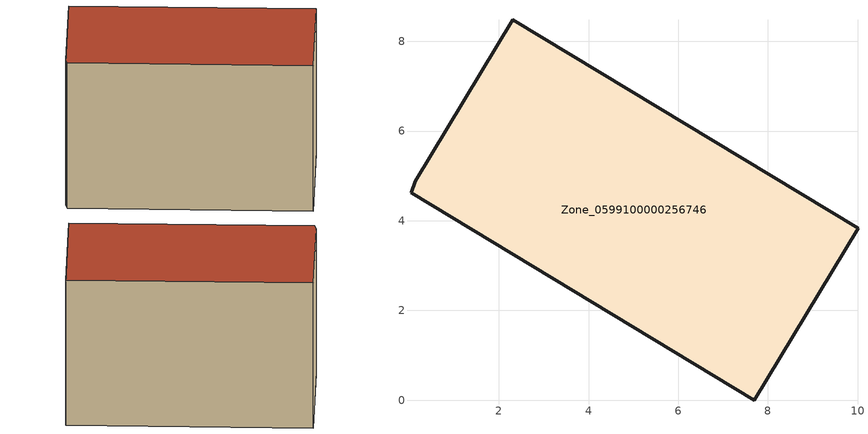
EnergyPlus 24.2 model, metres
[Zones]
Zone_0599100000256746
 floor ground (C_G): 0.05,4.63 0.13,4.88 2.31,8.48 10.01,3.83 7.7,0 z0
 wall outside (C_F): 10.01,3.83 2.31,8.48 0.13,4.88 0.05,4.63 7.7,0 10.01,3.83 z0:5.96
 roof outside (C_R): 0.13,4.88 0.05,4.63 7.7,0 10.01,3.83 2.31,8.48 z5.96
[BUILDING]
Pand.0599100000256746: North Axis=0; Terrain=City; Loads Convergence Tolerance Value=0.04; Temperature Convergence Tolerance Value=0.4; Solar Distribution=FullExterior; Maximum Number of Warmup Days=25; Minimum Number of Warmup Days=1
[Site:Location]
Rotterdam.The.Hague.AP_ZH_NLD Design_Conditions: Latitude=51.96; Longitude=4.45; Time Zone=1; Elevation=-4.5
[SITE:GROUNDTEMPERATURE:BUILDINGSURFACE]
18, 18, 18, 18, 18, 18, 18, 18, 18, 18, 18, 18
[MATERIAL] Thermal Absorptance=0.9; Solar Absorptance=0.7; Visible Absorptance=0.7
Name | Roughness | Thickness | Conductivity | Density | Specific Heat
G.TC.1946-1964 | MediumSmooth | 0.15 | 1 | 540 | 1210
F.TC.1946-1964 | Rough | 0.3 | 0.857143 | 1920 | 840
R.TC.1946-1964 | MediumRough | 0.2 | 0.235294 | 1500 | 1000
[CONSTRUCTION]
C_G: G.TC.1946-1964
C_F: F.TC.1946-1964
C_R: R.TC.1946-1964
[ZONE]
Zone_0599100000256746: Type=1; Multiplier=1; Ceiling Height=Autocalculate; Volume=Autocalculate; Floor Area=autocalculate; Part of Total Floor Area=Yes
[ZONEINFILTRATION:DESIGNFLOWRATE]
Infil_Zone_0599100000256746: Zone or ZoneList or Space or SpaceList=Zone_0599100000256746; Schedule=AlwaysOn; Design Flow Rate Calculation Method=Flow/Area; Flow Rate per Floor Area=0.003; Constant Term Coefficient=1; Temperature Term Coefficient=0; Velocity Term Coefficient=0; Velocity Squared Term Coefficient=0
[HVACTEMPLATE:ZONE:IDEALLOADSAIRSYSTEM]
Zone_0599100000256746: Maximum Heating Supply Air Temperature=50; Minimum Cooling Supply Air Temperature=13; Maximum Heating Supply Air Humidity Ratio=0.0156; Minimum Cooling Supply Air Humidity Ratio=0.0077; Heating Limit=NoLimit; Cooling Limit=NoLimit; Dehumidification Control Type=ConstantSensibleHeatRatio; Cooling Sensible Heat Ratio=0.7; Dehumidification Setpoint=60; Humidification Control Type=None; Humidification Setpoint=30; Outdoor Air Method=None; Outdoor Air Flow Rate per Person=0.00944; Outdoor Air Flow Rate per Zone Floor Area=0; Outdoor Air Flow Rate per Zone=0; Demand Controlled Ventilation Type=None; Outdoor Air Economizer Type=NoEconomizer; Heat Recovery Type=None; Sensible Heat Recovery Effectiveness=0.7; Latent Heat Recovery Effectiveness=0.65
[ZONECONTROL:THERMOSTAT]
ThermostatControl_Zone_0599100000256746: Zone or ZoneList=Zone_0599100000256746; Control Type Schedule=DualSetpointControlType; Control 1=Thermostat_Zone_0599100000256746; Temperature Difference Between Cutout And Setpoint=0
[THERMOSTATSETPOINT:DUALSETPOINT]
Thermostat_Zone_0599100000256746: Heating Setpoint Temperature Schedule=HeatingSetpoint_Zone_0599100000256746; Cooling Setpoint Temperature Schedule=CoolingSetpoint_Zone_0599100000256746
[SCHEDULE:COMPACT]
HeatingSetpoint_Zone_0599100000256746: Through: 12/31, For: AllDays, Until: 24:00, 21
CoolingSetpoint_Zone_0599100000256746: Through: 12/31, For: AllDays, Until: 24:00, 24
DualSetpointControlType: Through: 12/31, For: AllDays, Until: 24:00, 4
AlwaysOn: Through: 12/31, For: AllDays, Until: 24:00, 1
